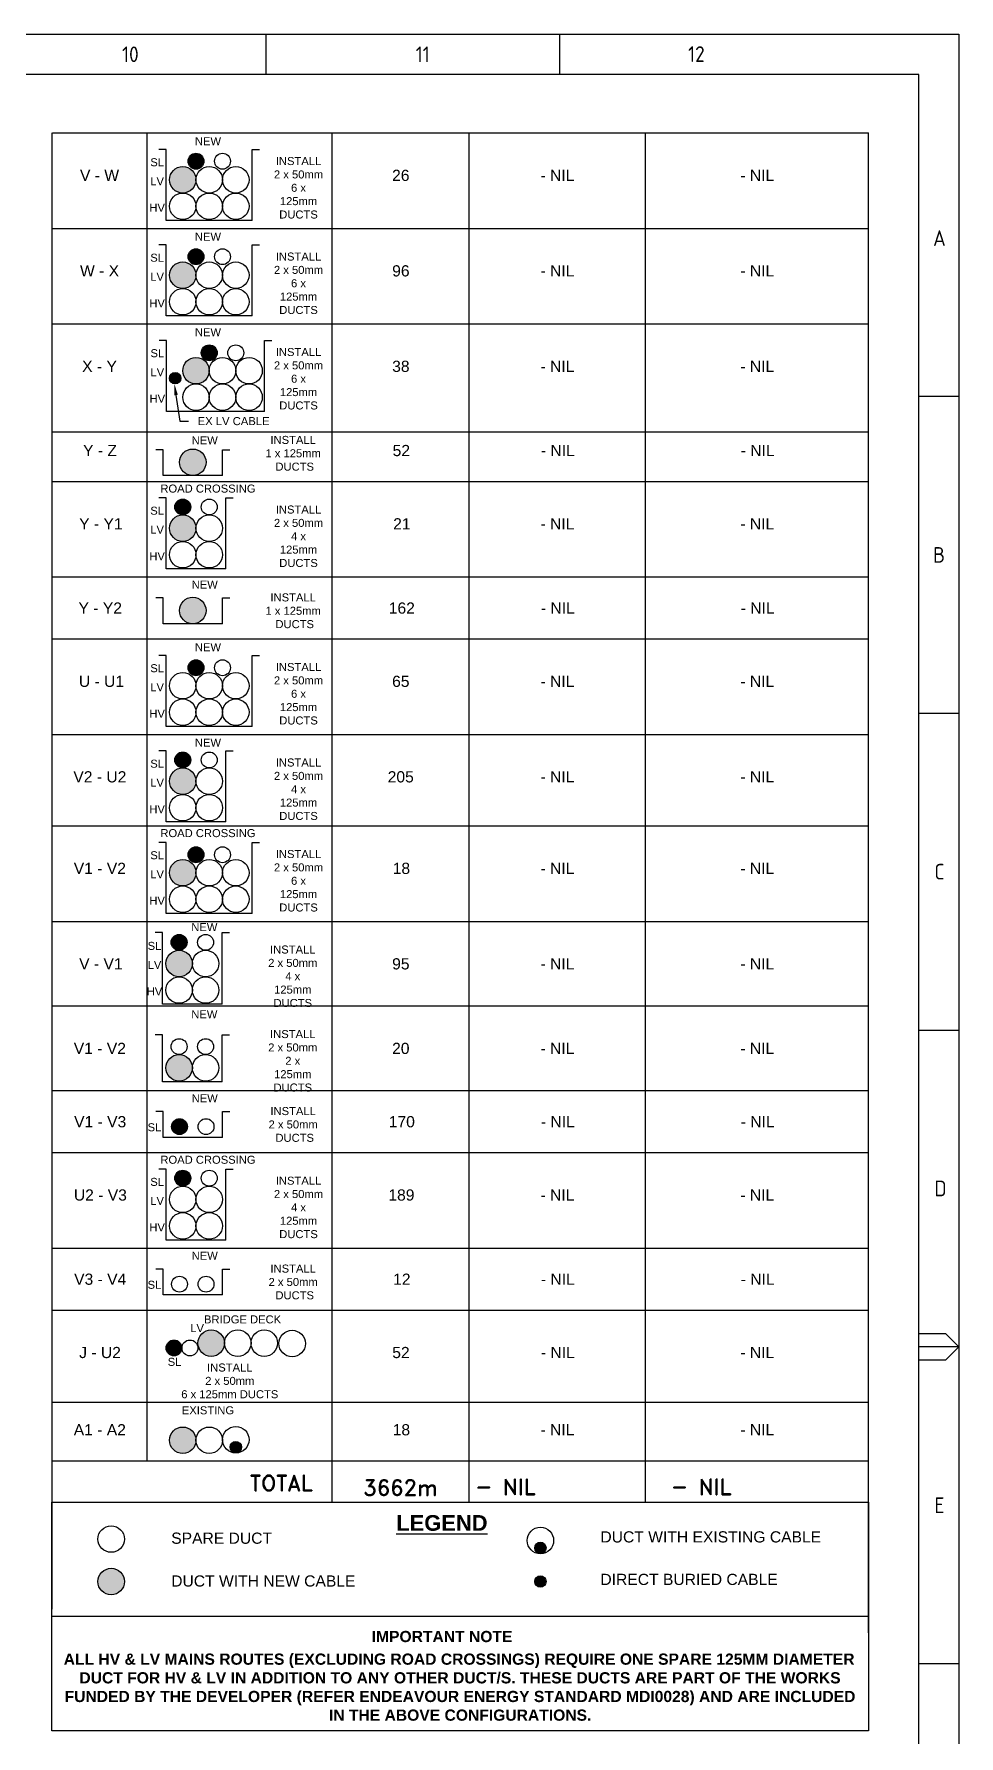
# Paper-space layout 'SHEET (5)' of a CAD drawing. Header units: metres. Extents: x -9 to 1337, y -9 to 581.
# Drawn here: x 617.8 to 824.3, y 200.9 to 581 of the extents above; entities that cross this region are included whole.
import ezdxf
from ezdxf import colors
from ezdxf.entities.mleader import LeaderData, LeaderLine
from ezdxf.enums import TextEntityAlignment as Align
from ezdxf.math import Vec2, Vec3

# ---------------------------------------------------------------- set-up
doc = ezdxf.new("R2010")
doc.units = ezdxf.units.M
doc.linetypes.add('Cable Exist UG', pattern=[8.2, 4, -1.2, 1.8, -1.2])
doc.linetypes.add('IE Trench LV', pattern=[6.5, 5, -1.5])
doc.layers.get('0').update_dxf_attribs({"color": 6})
for name, color, linetype in [('Notes', 7, 'Continuous'), ('Notes_SP_MISC', 7, 'Continuous'), ('UG_Details_SP_MISC', 7, 'Continuous')]:
    doc.layers.add(name, color=color, linetype=linetype)
doc.styles.add('Elec', font='romand__.ttf')
doc.styles.add('iecARIAL', font='arial.ttf', dxfattribs={"height": 2})
doc.styles.add('iecISOCP', font='isocp.shx')
doc.styles.get("Standard").update_dxf_attribs({"font": 'arial.ttf'})

# ---------------------------------------------------------------- blocks, each defined once
blk = doc.blocks.new('A1_FRAME_TITLE')
at = {"layer": 'Notes', "linetype": 'Continuous'}
for p, q in [((678.72, 574.39), (678.72, 583.39)), ((744.23, 574.39), (744.23, 583.39)), ((833.35, 502.43), (824.35, 502.43)), ((824.37, 431.68), (833.35, 431.68)), ((824.35, 360.93), (833.35, 360.93)), ((824.37, 293.18), (830.35, 293.18)), ((830.35, 293.18), (833.35, 290.18)), ((833.35, 290.18), (824.35, 290.18)), ((833.35, 290.18), (830.35, 287.18)), ((830.35, 287.18), (824.37, 287.18)), ((824.35, 219.43), (833.35, 219.43))]:
    blk.add_line(p, q, dxfattribs=at)
at = {"layer": 'Notes', "color": 3, "linetype": 'Continuous'}
blk.add_line((824.37, 5.97), (824.37, 574.39), dxfattribs=at)
at = {"layer": 'Notes', "color": 3, "linetype": 'Continuous', "flags": 128}
blk.add_lwpolyline([(824.37, 574.39), (149.5, 574.39)], dxfattribs=at)
blk.add_attdef('DRAFT_NUM', (29.9, 23.29), '', height=2.5, rotation=90)
at = {"layer": 'Notes', "color": 7, "style": 'iecISOCP'}
for s, p in [('10', (646.5, 577.12)), ('11', (712.06, 577.12)), ('12', (772.87, 577.16)), ('A', (827.58, 536.06)), ('B', (827.58, 465.31)), ('C', (827.87, 394.56)), ('D', (827.87, 323.81)), ('E', (827.87, 253.06))]:
    blk.add_text(s, height=3.5, dxfattribs=at).set_placement(p)
at = {"layer": 'Notes', "color": 7, "style": 'iecISOCP', "flags": 8}
blk.add_attdef('VERSION_NO', text='', height=2.5, rotation=90, dxfattribs=at).set_placement((302.04, 43.81), align=Align.MIDDLE_CENTER)
at = {"layer": 'Notes', "color": 7, "style": 'iecISOCP'}
for tag, p in [('CAP_NO', (513.19, 43.46)), ('IE_NUM', (513.05, 37.81)), ('REF_No_1', (335.24, 32.31)), ('REF_1', (362.52, 32.31)), ('GEN_WO', (441.71, 31.76)), ('HV_SWITCH', (513.46, 32.16)), ('REF_No_2', (335.24, 26.31)), ('REF_2', (362.52, 26.31)), ('OH_WO', (441.71, 25.81)), ('UBD_REF', (513.05, 25.83)), ('REF_No_3', (335.24, 20.31)), ('REF_3', (362.52, 20.31)), ('UG_WO', (441.71, 20.05)), ('GIS_MAP_No', (513.05, 20.04)), ('REF_No_4', (335.24, 14.31)), ('REF_4', (362.52, 14.31)), ('SUB_WO', (441.71, 13.81)), ('HV_OP_DIAG', (513.33, 14.2)), ('LGA', (512.95, 7.78))]:
    blk.add_attdef(tag, p, '', height=2.5, dxfattribs=at)
at = {"layer": 'Notes', "style": 'iecISOCP'}
for tag, p in [('T1', (684.37, 39.47)), ('T2', (684.37, 34.35)), ('T3', (684.37, 28.92)), ('T4', (684.37, 23.66)), ('T5', (684.37, 18.23)), ('T6', (684.37, 12.97))]:
    blk.add_attdef(tag, text='', height=3.5, dxfattribs=at).set_placement(p, align=Align.CENTER)
at = {"layer": 'Notes', "color": 7, "style": 'iecISOCP'}
for tag, p in [('scale', (567.76, 33.27)), ('DRAWN', (567.76, 24.93)), ('DATE', (567.76, 16.88)), ('DESIGN', (605.62, 9.15))]:
    blk.add_attdef(tag, text='', height=2.5, dxfattribs=at).set_placement(p, align=Align.CENTER)
at = {"layer": 'Notes', "color": 4, "style": 'iecISOCP'}
blk.add_attdef('NUM', text='', height=7, dxfattribs=at).set_placement((792.37, 20.12), align=Align.MIDDLE_CENTER)
at = {"layer": 'Notes', "color": 1, "style": 'iecISOCP'}
blk.add_attdef('REV', text='', height=5, dxfattribs=at).set_placement((820.05, 17.1), align=Align.CENTER)
at = {"layer": 'Notes', "color": 7, "style": 'iecISOCP'}
for tag, p in [('NS', (790.71, 8.12)), ('SHTS', (805.41, 8.12))]:
    blk.add_attdef(tag, text='', height=2.5, dxfattribs=at).set_placement(p, align=Align.MIDDLE)
at = {"layer": 'Notes', "style": 'iecISOCP'}
blk.add_attdef('ExportID', (9.08, 2.39), '', height=2.5, dxfattribs=at)
at = {"layer": 'Notes', "style": 'iecISOCP', "flags": 1}
for tag, p in [('ProjectType', (14.17, -26.8)), ('ProjectNumber', (23.56, -26.82)), ('DrawingNumber', (35.51, -26.8)), ('ProjectDescription', (47.56, -26.83)), ('ExportDate', (60.28, -26.79)), ('ExportUserName', (69.15, -26.8)), ('DesignerCompanyName', (81.48, -26.79)), ('ExportAreaOfInterest', (97.1, -26.81)), ('GIS_SUCCESS', (112, -26.78)), ('CAD_SUCCESS', (121.79, -26.78)), ('DEPOTCODE', (132.11, -26.88)), ('ExportCategories', (140.08, -26.8)), ('Comments', (154.38, -26.88))]:
    blk.add_attdef(tag, p, '', height=1, dxfattribs=at)

psp = doc.layouts.new('SHEET (5)')

# ---------------------------------------------------------------- hatches: boundary and pattern name
at = {"layer": 'Notes'}
h = psp.add_hatch(color=256, dxfattribs=at)
h.dxf.hatch_style = 1
h.paths.add_polyline_path([(653.93675, 548.4591, 1), (648.01645, 548.4591, 1)])
h = psp.add_hatch(color=256, dxfattribs=at)
h.dxf.hatch_style = 1
h.paths.add_polyline_path([(653.93675, 527.13536, 1), (648.01645, 527.13536, 1)])
h = psp.add_hatch(color=256, dxfattribs=at)
h.dxf.hatch_style = 1
h.paths.add_polyline_path([(656.8969, 505.81162, 1), (650.9766, 505.81162, 1)])
h = psp.add_hatch(color=256, dxfattribs=at)
h.dxf.hatch_style = 1
h.paths.add_polyline_path([(650.56524, 504.12605, 1), (648.01607, 504.12605, 1)])
h = psp.add_hatch(color=256, dxfattribs=at)
h.dxf.hatch_style = 1
h.paths.add_polyline_path([(650.2505, 485.35486, 1), (656.1708, 485.35486, 1)])
h = psp.add_hatch(color=256, dxfattribs=at)
h.dxf.hatch_style = 1
h.paths.add_polyline_path([(653.93675, 470.63271, 1), (648.01645, 470.63271, 1)])
h = psp.add_hatch(color=256, dxfattribs=at)
h.dxf.hatch_style = 1
h.paths.add_polyline_path([(650.2505, 452.25007, 1), (656.1708, 452.25007, 1)])
h = psp.add_hatch(color=256, dxfattribs=at)
h.dxf.hatch_style = 1
h.paths.add_polyline_path([(648.01645, 414.13005, 1), (653.93675, 414.13005, 1)])
h = psp.add_hatch(color=256, dxfattribs=at)
h.dxf.hatch_style = 1
h.paths.add_polyline_path([(647.20435, 373.39806, 1), (653.12465, 373.39806, 1)])
h = psp.add_hatch(color=256, dxfattribs=at)
h.dxf.hatch_style = 1
h.paths.add_polyline_path([(647.20435, 350.11198, 1), (653.12465, 350.11198, 1)])
h = psp.add_hatch(color=256, dxfattribs=at)
h.dxf.hatch_style = 1
h.paths.add_polyline_path([(648.47442, 336.9754, 1), (652.02659, 336.9754, 1)])
h = psp.add_hatch(color=256, dxfattribs=at)
h.dxf.hatch_style = 1
h.paths.add_polyline_path([(647.23288, 287.59331, 1), (650.78506, 287.59331, 1)])
h = psp.add_hatch(color=0, dxfattribs=at)
h.dxf.hatch_style = 1
h.paths.add_polyline_path([(654.31516, 288.6774, 1), (660.23546, 288.6774, 1)])
h = psp.add_hatch(color=0, dxfattribs=at)
h.dxf.hatch_style = 1
h.paths.add_polyline_path([(648.01645, 266.93072, 1), (653.93675, 266.93072, 1)])
h = psp.add_hatch(color=256, dxfattribs=at)
h.dxf.hatch_style = 1
h.paths.add_polyline_path([(664.09178, 265.40522, 1), (661.54262, 265.40522, 1)])
h = psp.add_hatch(color=256, dxfattribs=at)
h.dxf.hatch_style = 1
h.paths.add_polyline_path([(732.09714, 242.88681, 1), (729.54798, 242.88681, 1)])
h = psp.add_hatch(color=256, dxfattribs=at)
h.dxf.hatch_style = 1
h.paths.add_polyline_path([(632.04422, 235.37536, 1), (637.96452, 235.37536, 1)])
h = psp.add_hatch(color=256, dxfattribs=at)
h.dxf.hatch_style = 1
h.paths.add_polyline_path([(732.09714, 235.37536, 1), (729.54798, 235.37536, 1)])
at = {"layer": 'Notes_SP_MISC'}
h = psp.add_hatch(color=256, dxfattribs=at)
h.dxf.hatch_style = 1
h.paths.add_polyline_path([(653.93675, 393.68416, 1), (648.01645, 393.68416, 1)])
h = psp.add_hatch(color=256, dxfattribs=at)
h.dxf.hatch_style = 1
h.paths.add_polyline_path([(648.38841, 378.13429, 1), (651.94059, 378.13429, 1)])
at = {"layer": 'UG_Details_SP_MISC', "linetype": 'Cable Exist UG'}
h = psp.add_hatch(color=7, dxfattribs=at)
h.dxf.hatch_style = 1
h.paths.add_polyline_path([(655.71284, 552.59668, 1), (652.16066, 552.59668, 1)])
h = psp.add_hatch(color=7, dxfattribs=at)
h.dxf.hatch_style = 1
h.paths.add_polyline_path([(655.71284, 531.27293, 1), (652.16066, 531.27293, 1)])
h = psp.add_hatch(color=7, dxfattribs=at)
h.dxf.hatch_style = 1
h.paths.add_polyline_path([(658.67299, 509.81216, 1), (655.12081, 509.81216, 1)])
h = psp.add_hatch(color=7, dxfattribs=at)
h.dxf.hatch_style = 1
h.paths.add_polyline_path([(652.75269, 475.36894, 1), (649.20051, 475.36894, 1)])
h = psp.add_hatch(color=7, dxfattribs=at)
h.dxf.hatch_style = 1
h.paths.add_polyline_path([(655.71284, 439.47431, 1), (652.16066, 439.47431, 1)])
h = psp.add_hatch(color=7, dxfattribs=at)
h.dxf.hatch_style = 1
h.paths.add_polyline_path([(652.75269, 418.86629, 1), (649.20051, 418.86629, 1)])
h = psp.add_hatch(color=7, dxfattribs=at)
h.dxf.hatch_style = 1
h.paths.add_polyline_path([(655.71284, 397.70467, 1), (652.16066, 397.70467, 1)])
h = psp.add_hatch(color=7, dxfattribs=at)
h.dxf.hatch_style = 1
h.paths.add_polyline_path([(652.75269, 325.46678, 1), (649.20051, 325.46678, 1)])

# ---------------------------------------------------------------- linework, layer by layer
at = {"layer": 'Notes'}
for p, q in [((621.78749, 558.91008), (621.78749, 229.20764)), ((621.87349, 558.91008), (804.05531, 558.91008)), ((642.96005, 558.91008), (642.96005, 262.30743)), ((684.22692, 558.91008), (684.22692, 253.12226)), ((714.82825, 558.91008), (714.82825, 253.12226)), ((754.19944, 558.91008), (754.19944, 253.12226)), ((804.05531, 223.91131), (804.05531, 558.91008)), ((621.87349, 537.58634), (804.05531, 537.58634)), ((621.87349, 516.26259), (804.05531, 516.26259)), ((621.87349, 492.12397), (804.05531, 492.12397)), ((621.87349, 481.08368), (804.01158, 481.08368)), ((621.87349, 481.08368), (804.14131, 481.08368)), ((621.87349, 459.75994), (804.05531, 459.75994)), ((621.87349, 445.90477), (804.01158, 445.90477)), ((621.87349, 445.90477), (804.14131, 445.90477)), ((621.87349, 424.58103), (804.05531, 424.58103)), ((621.87349, 404.13513), (804.05531, 404.13513)), ((621.87349, 382.81139), (804.05531, 382.81139)), ((621.87349, 382.81139), (804.05531, 382.81139)), ((621.78749, 363.92404), (804.05531, 363.92404)), ((621.78749, 345.03668), (804.05531, 345.03668)), ((621.87349, 331.18152), (804.01158, 331.18152)), ((621.87349, 331.18152), (804.14131, 331.18152)), ((621.87349, 309.85777), (804.05531, 309.85777)), ((621.87349, 296.00261), (804.01158, 296.00261)), ((621.87349, 296.00261), (804.14131, 296.00261)), ((621.78749, 274.67887), (621.78749, 262.30743)), ((621.87349, 275.47359), (804.01158, 275.47359)), ((621.87349, 275.47359), (804.14131, 275.47359)), ((684.22692, 274.67887), (684.22692, 262.30743)), ((714.82825, 274.67887), (714.82825, 262.30743)), ((754.19944, 274.67887), (754.19944, 262.30743)), ((621.78749, 262.30743), (804.14131, 262.30743)), ((621.78749, 262.30743), (804.01158, 262.30743)), ((621.78749, 262.30743), (804.14131, 262.30743)), ((621.78749, 262.30743), (804.01158, 262.30743)), ((621.78749, 262.30743), (804.14131, 262.30743)), ((621.78749, 262.30743), (621.78749, 248.33345)), ((684.22692, 262.30743), (684.22692, 253.12226)), ((714.82825, 262.30743), (714.82825, 253.12226)), ((754.19944, 262.30743), (754.19944, 253.12226))]:
    psp.add_line(p, q, dxfattribs=at)
at = {"layer": 'Notes', "color": 3, "linetype": 'Continuous'}
psp.add_lwpolyline([(-9.08156, 581.00396), (824.27082, 581.00396), (824.27082, -5.41686), (-9.08156, -5.41686)], close=True, dxfattribs=at)
at = {"layer": 'Notes', "flags": 128}
for points in [[(647.30118, 539.37867), (647.30118, 555.23664), (645.65952, 555.23664)], [(666.49262, 539.37867), (666.49262, 555.23664), (668.13428, 555.23664)], [(666.49262, 539.37867), (647.30118, 539.37867)], [(647.30118, 518.05493), (647.30118, 533.91289), (645.65952, 533.91289)], [(666.49262, 518.05493), (666.49262, 533.91289), (668.13428, 533.91289)], [(666.49262, 518.05493), (647.30118, 518.05493)], [(647.35005, 496.73118), (647.35005, 512.58915), (645.70839, 512.58915)], [(669.21014, 496.73118), (669.21014, 512.58915), (670.8518, 512.58915)], [(669.21014, 496.73118), (647.35005, 496.73118)], [(646.57508, 482.39471), (646.57508, 488.15598), (644.93342, 488.15598)], [(659.84622, 482.39471), (659.84622, 488.15598), (661.48788, 488.15598)], [(659.84622, 482.39471), (646.57508, 482.39471)], [(647.30118, 461.55228), (647.30118, 477.41024), (645.65952, 477.41024)], [(660.57232, 461.55228), (660.57232, 477.41024), (662.21398, 477.41024)], [(660.57232, 461.55228), (647.30118, 461.55228)], [(646.57508, 449.28993), (646.57508, 455.05119), (644.93342, 455.05119)], [(659.84622, 449.28993), (659.84622, 455.05119), (661.48788, 455.05119)], [(659.84622, 449.28993), (646.57508, 449.28993)], [(647.30118, 426.37337), (647.30118, 442.23133), (645.65952, 442.23133)], [(666.49262, 426.37337), (666.49262, 442.23133), (668.13428, 442.23133)], [(666.49262, 426.37337), (647.30118, 426.37337)], [(647.30118, 405.04962), (647.30118, 420.90759), (645.65952, 420.90759)], [(660.57232, 405.04962), (660.57232, 420.90759), (662.21398, 420.90759)], [(660.57232, 405.04962), (647.30118, 405.04962)], [(647.30118, 384.60372), (647.30118, 400.46169), (645.65952, 400.46169)], [(666.49262, 384.60372), (666.49262, 400.46169), (668.13428, 400.46169)], [(666.49262, 384.60372), (647.30118, 384.60372)], [(646.48908, 364.31763), (646.48908, 380.30809), (644.84742, 380.30809)], [(659.76022, 364.31763), (659.76022, 380.30809), (661.40188, 380.30809)], [(659.76022, 364.31763), (646.48908, 364.31763)], [(646.48908, 346.95185), (646.48908, 357.5035), (644.84742, 357.5035)], [(659.76022, 346.95185), (659.76022, 357.5035), (661.40188, 357.5035)], [(659.76022, 346.95185), (646.48908, 346.95185)], [(646.57508, 334.56667), (646.57508, 340.32794), (644.93342, 340.32794)], [(659.84622, 334.56667), (659.84622, 340.32794), (661.48788, 340.32794)], [(659.84622, 334.56667), (646.57508, 334.56667)], [(647.30118, 311.65011), (647.30118, 327.50808), (645.65952, 327.50808)], [(660.57232, 311.65011), (660.57232, 327.50808), (662.21398, 327.50808)], [(660.57232, 311.65011), (647.30118, 311.65011)], [(646.57508, 299.38776), (646.57508, 305.14903), (644.93342, 305.14903)], [(659.84622, 299.38776), (659.84622, 305.14903), (661.48788, 305.14903)], [(659.84622, 299.38776), (646.57508, 299.38776)], [(804.05748, 227.58207), (621.78749, 227.58207)]]:
    psp.add_lwpolyline(points, dxfattribs=at)
at = {"layer": 'Notes'}
psp.add_lwpolyline([(621.78749, 253.12226), (804.05748, 253.12226), (804.05748, 202.04188), (621.78749, 202.04188)], close=True, dxfattribs=at)
for centre, radius in [((650.9766, 548.4591), 2.96015), ((653.93675, 552.59668), 1.77609), ((656.8969, 548.4591), 2.96015), ((659.85705, 552.59668), 1.77609), ((662.81719, 548.4591), 2.96015), ((650.9766, 542.53881), 2.96015), ((656.8969, 542.53881), 2.96015), ((662.81719, 542.53881), 2.96015), ((653.93675, 531.27293), 1.77609), ((659.85705, 531.27293), 1.77609), ((650.9766, 527.13536), 2.96015), ((656.8969, 527.13536), 2.96015), ((662.81719, 527.13536), 2.96015), ((650.9766, 521.21506), 2.96015), ((656.8969, 521.21506), 2.96015), ((662.81719, 521.21506), 2.96015), ((656.8969, 509.81216), 1.77609), ((662.81719, 509.81216), 1.77609), ((653.93675, 505.81162), 2.96015), ((665.77734, 505.81162), 2.96015), ((649.29066, 504.12605), 1.27458), ((653.93675, 499.89132), 2.96015), ((665.77734, 499.89132), 2.96015), ((653.21065, 485.35486), 2.96015), ((650.9766, 475.36894), 1.77609), ((656.8969, 475.36894), 1.77609), ((650.9766, 470.63271), 2.96015), ((656.8969, 470.63271), 2.96015), ((650.9766, 464.71241), 2.96015), ((656.8969, 464.71241), 2.96015), ((653.21065, 452.25007), 2.96015), ((653.93675, 439.47431), 1.77609), ((659.85705, 439.47431), 1.77609), ((650.9766, 435.4538), 2.96015), ((656.8969, 435.4538), 2.96015), ((662.81719, 435.4538), 2.96015), ((650.9766, 429.5335), 2.96015), ((656.8969, 429.5335), 2.96015), ((662.81719, 429.5335), 2.96015), ((650.9766, 418.86629), 1.77609), ((656.8969, 418.86629), 1.77609), ((650.9766, 414.13005), 2.96015), ((656.8969, 414.13005), 2.96015), ((650.9766, 408.20976), 2.96015), ((656.8969, 408.20976), 2.96015), ((653.93675, 397.70467), 1.77609), ((659.85705, 397.70467), 1.77609), ((650.9766, 393.68416), 2.96015), ((656.8969, 393.68416), 2.96015), ((662.81719, 393.68416), 2.96015), ((650.9766, 387.76386), 2.96015), ((656.8969, 387.76386), 2.96015), ((662.81719, 387.76386), 2.96015), ((650.1645, 373.39806), 2.96015), ((650.1645, 378.13429), 1.77609), ((656.0848, 373.39806), 2.96015), ((656.0848, 378.13429), 1.77609), ((650.1645, 367.47776), 2.96015), ((656.0848, 367.47776), 2.96015), ((650.1645, 354.84822), 1.77609), ((656.0848, 354.84822), 1.77609), ((650.1645, 350.11198), 2.96015), ((656.0848, 350.11198), 2.96015), ((650.2505, 336.9754), 1.77609), ((656.1708, 336.9754), 1.77609), ((650.9766, 325.46678), 1.77609), ((656.8969, 325.46678), 1.77609), ((650.9766, 320.73054), 2.96015), ((656.8969, 320.73054), 2.96015), ((650.9766, 314.81025), 2.96015), ((656.8969, 314.81025), 2.96015), ((650.2505, 301.7965), 1.77609), ((656.1708, 301.7965), 1.77609), ((649.02589, 287.54175), 1.77609), ((652.57807, 287.54175), 1.77609), ((657.33672, 288.62558), 2.96015), ((663.25702, 288.62558), 2.96015), ((669.17731, 288.62558), 2.96015), ((675.39806, 288.52534), 2.96015), ((650.9766, 266.93072), 2.96015), ((656.8969, 266.93072), 2.96015), ((662.8172, 267.05786), 2.96015), ((662.8172, 265.40522), 1.27458), ((635.00437, 244.86902), 2.96015), ((730.82256, 244.53946), 2.96015), ((730.82256, 242.88681), 1.27458), ((635.00437, 235.37536), 2.96015), ((730.82256, 235.37536), 1.27458)]:
    psp.add_circle(centre, radius, dxfattribs=at)

# ---------------------------------------------------------------- block references
psp.add_blockref('A1_FRAME_TITLE', (-9.08156, -2.38995))

# ---------------------------------------------------------------- texts
for s, p in [('NEW', (656.61036, 557.95202)), ('SL', (645.25832, 553.26366)), ('LV', (645.25832, 549.01876)), ('HV', (645.25832, 543.09846)), ('NEW', (656.61036, 536.62828)), ('SL', (645.25832, 531.93991)), ('LV', (645.25832, 527.69501)), ('HV', (645.25832, 521.77472)), ('NEW', (656.61036, 515.30453)), ('SL', (645.30719, 510.61617)), ('LV', (645.30719, 506.37127)), ('HV', (645.30719, 500.45097)), ('NEW', (655.88426, 491.14627)), ('ROAD CROSSING', (656.61036, 480.37893)), ('SL', (645.25832, 475.43726)), ('LV', (645.25832, 471.19236)), ('HV', (645.25832, 465.27206)), ('NEW', (655.88426, 458.93039)), ('NEW', (656.61036, 444.94671)), ('SL', (645.25832, 440.25835)), ('LV', (645.25832, 436.01345)), ('HV', (645.25832, 430.09315)), ('NEW', (656.61036, 423.62297)), ('SL', (645.25832, 418.9346)), ('LV', (645.25832, 414.68971)), ('HV', (645.25832, 408.76941)), ('ROAD CROSSING', (656.61036, 403.43038)), ('SL', (645.25832, 398.48871)), ('LV', (645.25832, 394.24381)), ('HV', (645.25832, 388.32351)), ('NEW', (655.79826, 382.43606)), ('SL', (644.67087, 378.24359)), ('LV', (644.67087, 373.99869)), ('HV', (644.67087, 368.07839)), ('NEW', (655.79826, 362.96598)), ('NEW', (655.88426, 344.20714)), ('SL', (644.65982, 337.73146)), ('ROAD CROSSING', (656.61036, 330.47677)), ('SL', (645.25832, 325.53509)), ('LV', (645.25832, 321.2902)), ('HV', (645.25832, 315.3699)), ('NEW', (655.88426, 309.02823)), ('SL', (644.65982, 302.55255)), ('LV', (654.1844, 292.86477)), ('BRIDGE DECK', (664.33042, 294.81966)), ('SL', (649.14731, 285.3418)), ('EXISTING', (656.61036, 274.51553))]:
    psp.add_text(s, height=1.79, dxfattribs=at).set_placement(p, align=Align.TOP_CENTER)
at = {"layer": 'Notes', "style": 'Elec'}
for s, p in [('TOTAL', (672.9433, 257.35597)), ('3662m', (699.61019, 256.34129))]:
    psp.add_text(s, height=3.5, dxfattribs=at).set_placement(p, align=Align.MIDDLE_CENTER)
for p in [(716.31908, 254.77292), (760.03383, 254.77292)]:
    psp.add_text('- NIL', height=3.5, dxfattribs=at).set_placement(p)
at = {"layer": 'Notes', "linetype": 'IE Trench LV', "char_height": 1.79, "attachment_point": 2}
for s, insert, width in [('INSTALL\\P2 x 50mm\\P6 x 125mm DUCTS', (676.8255, 553.52828), 12.2255535), ('INSTALL\\P2 x 50mm\\P6 x 125mm DUCTS', (676.8255, 532.20453), 12.2255535), ('INSTALL\\P2 x 50mm\\P6 x 125mm DUCTS', (676.8255, 510.88079), 12.2255535), ('INSTALL\\P1 x 125mm\\P DUCTS', (675.62685, 491.24895), 12.2255535), ('INSTALL\\P2 x 50mm\\P4 x 125mm DUCTS', (676.8255, 475.70188), 12.2255535), ('INSTALL\\P1 x 125mm\\P DUCTS', (675.62685, 456.07004), 12.2255535), ('INSTALL\\P2 x 50mm\\P6 x 125mm DUCTS', (676.8255, 440.52297), 12.2255535), ('INSTALL\\P2 x 50mm\\P4 x 125mm DUCTS', (676.8255, 419.19923), 12.2255535), ('INSTALL\\P2 x 50mm\\P6 x 125mm DUCTS', (676.8255, 398.75333), 12.2255535), ('INSTALL\\P2 x 50mm\\P4 x 125mm DUCTS', (675.54084, 377.42958), 12.2255535), ('INSTALL\\P2 x 50mm\\P2 x 125mm DUCTS', (675.54084, 358.54223), 12.2255535), ('INSTALL\\P2 x 50mm\\P DUCTS', (675.62685, 341.34678), 12.2255535), ('INSTALL\\P2 x 50mm\\P4 x 125mm DUCTS', (676.8255, 325.79972), 12.2255535), ('INSTALL\\P2 x 50mm\\P DUCTS', (675.62685, 306.16787), 12.2255535), ('INSTALL\\P2 x 50mm\\P6 x 125mm DUCTS', (661.48008, 284.07366), 27.4764049)]:
    psp.add_mtext(s, dxfattribs=dict(at, insert=insert, width=width))
at = {"layer": 'Notes', "char_height": 2.5, "attachment_point": 1}
for s, insert, width in [('\\pi6.2488;{\\C7;V - W}', (621.78749, 550.68944), 21.1725603), ('\\pi13.49;{\\C7;26}', (684.22692, 550.68944), 30.6013355), ('\\pi16.019;{\\C7;- NIL}', (714.82825, 550.68944), 39.3711838), ('\\pi21.261;{\\C7;- NIL}', (754.19944, 550.68944), 49.8558719), ('\\pi6.2539;{\\C7;W - X}', (621.78749, 529.3657), 21.1725603), ('\\pi13.511;{\\C7;96}', (684.22692, 529.3657), 30.6013355), ('\\pi16.019;{\\C7;- NIL}', (714.82825, 529.3657), 39.3711838), ('\\pi21.261;{\\C7;- NIL}', (754.19944, 529.3657), 49.8558719), ('\\pi6.7263;{\\C7;X - Y}', (621.78749, 508.04195), 21.1725603), ('\\pi13.508;{\\C7;38}', (684.22692, 508.04195), 30.6013355), ('\\pi16.019;{\\C7;- NIL}', (714.82825, 508.04195), 39.3711838), ('\\pi21.261;{\\C7;- NIL}', (754.19944, 508.04195), 49.8558719), ('\\pi6.8516;{\\C7;Y - Z}', (621.87349, 489.2343), 21.1725603), ('\\pi13.523;{\\C7;52}', (684.31292, 489.2343), 30.6013355), ('\\pi16.019;{\\C7;- NIL}', (714.91426, 489.2343), 39.3711838), ('\\pi21.261;{\\C7;- NIL}', (754.28544, 489.2343), 49.8558719), ('\\pi6.0595;{\\C7;Y - Y1}', (621.78749, 472.86304), 21.1725603), ('\\pi13.73;{\\C7;21}', (684.22692, 472.86304), 30.6013355), ('\\pi16.019;{\\C7;- NIL}', (714.82825, 472.86304), 39.3711838), ('\\pi21.261;{\\C7;- NIL}', (754.19944, 472.86304), 49.8558719), ('\\pi5.831;{\\C7;Y - Y2}', (621.87349, 454.05539), 21.1725603), ('\\pi12.669;{\\C7;162}', (684.31292, 454.05539), 30.6013355), ('\\pi16.019;{\\C7;- NIL}', (714.91426, 454.05539), 39.3711838), ('\\pi21.261;{\\C7;- NIL}', (754.28544, 454.05539), 49.8558719), ('\\pi5.999;{\\C7;U - U1}', (621.78749, 437.68413), 21.1725603), ('\\pi13.494;{\\C7;65}', (684.22692, 437.68413), 30.6013355), ('\\pi16.019;{\\C7;- NIL}', (714.82825, 437.68413), 39.3711838), ('\\pi21.261;{\\C7;- NIL}', (754.19944, 437.68413), 49.8558719), ('\\pi4.766;{\\C7;V2 - U2}', (621.78749, 416.36039), 21.1725603), ('\\pi12.508;{\\C7;205}', (684.22692, 416.36039), 30.6013355), ('\\pi16.019;{\\C7;- NIL}', (714.82825, 416.36039), 39.3711838), ('\\pi21.261;{\\C7;- NIL}', (754.19944, 416.36039), 49.8558719), ('\\pi4.8624;{\\C7;V1 - V2}', (621.78749, 395.91449), 21.1725603), ('\\pi13.625;{\\C7;18}', (684.22692, 395.91449), 30.6013355), ('\\pi16.019;{\\C7;- NIL}', (714.82825, 395.91449), 39.3711838), ('\\pi21.261;{\\C7;- NIL}', (754.19944, 395.91449), 49.8558719), ('\\pi6.0621;{\\C7;V - V1}', (621.78749, 374.59075), 21.1725603), ('\\pi13.501;{\\C7;95}', (684.22692, 374.59075), 30.6013355), ('\\pi16.019;{\\C7;- NIL}', (714.82825, 374.59075), 39.3711838), ('\\pi21.261;{\\C7;- NIL}', (754.19944, 374.59075), 49.8558719), ('\\pi4.8624;{\\C7;V1 - V2}', (621.78749, 355.7034), 21.1725603), ('\\pi13.493;{\\C7;20}', (684.22692, 355.7034), 30.6013355), ('\\pi16.019;{\\C7;- NIL}', (714.82825, 355.7034), 39.3711838), ('\\pi21.261;{\\C7;- NIL}', (754.19944, 355.7034), 49.8558719), ('\\pi4.8496;{\\C7;V1 - V3}', (621.87349, 339.33214), 21.1725603), ('\\pi12.661;{\\C7;170}', (684.31292, 339.33214), 30.6013355), ('\\pi16.019;{\\C7;- NIL}', (714.91426, 339.33214), 39.3711838), ('\\pi21.261;{\\C7;- NIL}', (754.28544, 339.33214), 49.8558719), ('\\pi4.8828;{\\C7;U2 - V3}', (621.78749, 322.96088), 21.1725603), ('\\pi12.654;{\\C7;189}', (684.22692, 322.96088), 30.6013355), ('\\pi16.019;{\\C7;- NIL}', (714.82825, 322.96088), 39.3711838), ('\\pi21.261;{\\C7;- NIL}', (754.19944, 322.96088), 49.8558719), ('\\pi4.8547;{\\C7;V3 - V4}', (621.87349, 304.15323), 21.1725603), ('\\pi13.641;{\\C7;12}', (684.31292, 304.15323), 30.6013355), ('\\pi16.019;{\\C7;- NIL}', (714.91426, 304.15323), 39.3711838), ('\\pi21.261;{\\C7;- NIL}', (754.28544, 304.15323), 49.8558719), ('\\pi6.068;{\\C7;J - U2}', (621.78749, 287.78197), 21.1725603), ('\\pi13.523;{\\C7;52}', (684.22692, 287.78197), 30.6013355), ('\\pi16.019;{\\C7;- NIL}', (714.91426, 287.78197), 39.3711838), ('\\pi21.261;{\\C7;- NIL}', (754.19944, 287.78197), 49.8558719), ('\\pi4.8547;{\\C7;A1 - A2}', (621.78749, 270.52567), 21.1725603), ('\\pi13.625;{\\C7;18}', (684.22692, 270.52567), 30.6013355), ('\\pi16.019;{\\C7;- NIL}', (714.82825, 270.52567), 39.3711838), ('\\pi21.261;{\\C7;- NIL}', (754.19944, 270.52567), 49.8558719)]:
    psp.add_mtext(s, dxfattribs=dict(at, insert=insert, width=width))
at = {"layer": 'Notes', "attachment_point": 1}
for s, width, insert, char_height in [('\\pi0.20491;{\\fArial|b1|i0|c0|p34;\\LLEGEND}', 20.1659686, (698.4531, 250.22174), 3.5), ('SPARE DUCT', 22.4653138, (648.40613, 246.30955), 2.5), ('DUCT WITH EXISTING CABLE', 49.1245907, (744.22432, 246.60089), 2.5), ('DUCT WITH NEW CABLE', 40.9714529, (648.40613, 236.75078), 2.5), ('DIRECT BURIED CABLE', 39.4264325, (744.22432, 237.10586), 2.5), ('\\pi0.2858;{\\fArial|b1|i0|c0|p34;ALL HV & LV MAINS ROUTES (EXCLUDING ROAD CROSSINGS) REQUIRE ONE SPARE 125MM DIAMETER\\P\\pi3.7928;DUCT FOR HV & LV IN ADDITION TO ANY OTHER DUCT/S. THESE DUCTS ARE PART OF THE WORKS \\P\\pi0.49044;FUNDED BY THE DEVELOPER (REFER ENDEAVOUR ENERGY STANDARD MDI0028) AND ARE INCLUDED \\P\\pi59.506;IN THE ABOVE CONFIGURATIONS.}', 177.1319706, (624.11219, 219.29518), 2.5)]:
    psp.add_mtext_dynamic_manual_height_columns(s, width=width, gutter_width=9, heights=[0], dxfattribs=dict(at, insert=insert, char_height=char_height))
at = {"layer": 'Notes', "insert": (693.02437, 224.34771), "char_height": 2.5, "attachment_point": 1, "style": 'iecARIAL'}
psp.add_mtext_dynamic_manual_height_columns('\\pi0.13187;{\\fArial|b1|i0|c0|p34;\\C1;IMPORTANT NOTE}', width=31.2818213, gutter_width=9, heights=[0], dxfattribs=at)

# ---------------------------------------------------------------- next in the draw order: leaders
at = {"layer": 'Notes'}
ml = psp.add_multileader_mtext('Standard', dxfattribs=at)
ml.set_content('EX LV CABLE', color=256)
ml.set_leader_properties()
ml.build(insert=Vec2(0, 0))
ml.multileader.update_dxf_attribs({"dogleg_length": 2, "arrow_head_size": 2.5})
ctx = ml.context
ctx.base_point, ctx.char_height, ctx.arrow_head_size, ctx.plane_origin = Vec3(652.29749, 494.54326), 1.8, 2.5, Vec3(663.1871, 466.39459)
notes = []
notes.append((ctx, [(0, (1, 1, 0), (650.29749, 494.54326), (1, 0), 2, [(0, [(649.11659, 502.8596)], 0, [])])]))
ctx.mtext.insert, ctx.mtext.flow_direction = Vec3(654.29749, 495.45861), 5
ctx.mtext.has_bg_fill, ctx.mtext.bg_color, ctx.mtext.bg_scale_factor, ctx.mtext.bg_transparency, ctx.mtext.use_window_bg_color = 1, -1027028792, 1.5, 0, 1
for ctx, leaders in notes:
    for number, flags, end, landing, length, lines in leaders:
        leader = LeaderData()
        leader.index, (leader.has_last_leader_line, leader.has_dogleg_vector, leader.attachment_direction) = number, flags
        leader.last_leader_point, leader.dogleg_vector, leader.dogleg_length = Vec3(end), Vec3(landing), length
        for number, points, colour, breaks in lines:
            line = LeaderLine()
            line.index, line.vertices, line.color, line.breaks = number, Vec3.list(points), colors.encode_raw_color(colour), breaks
            leader.lines.append(line)
        ctx.leaders.append(leader)

# ---------------------------------------------------------------- next in the draw order: linework, layer by layer
for centre in [(659.85705, 505.81162), (659.85705, 499.89132)]:
    psp.add_circle(centre, 2.96015, dxfattribs=at)

doc.saveas('drawing.dxf')
